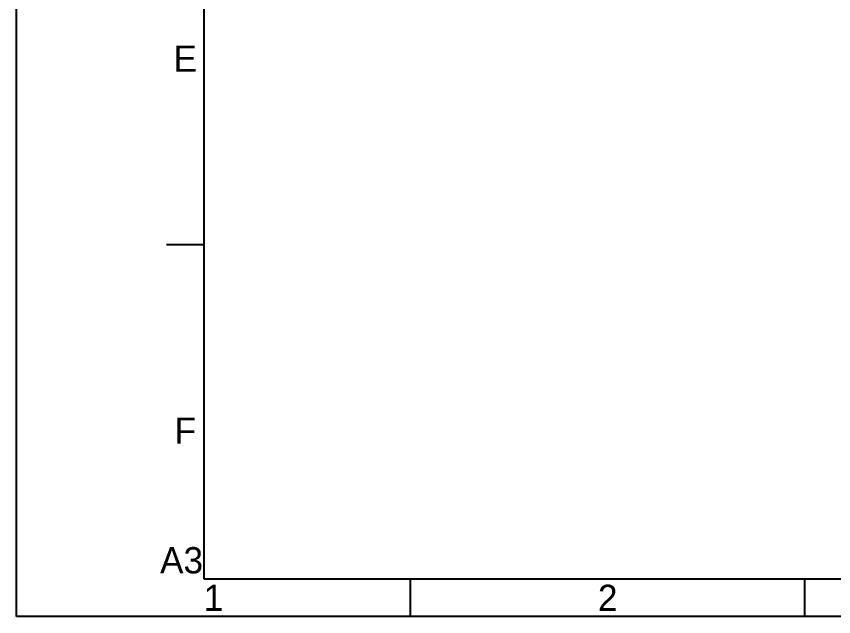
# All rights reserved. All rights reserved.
# Model space of a CAD drawing. Header units: millimetres. Extents: x 4086 to 8300, y 123 to 1549.
# Drawn here: x 6284 to 6806, y 124 to 507 of the extents above; entities that cross this region are included whole.
import ezdxf
from ezdxf.enums import TextEntityAlignment as Align

# ---------------------------------------------------------------- set-up
doc = ezdxf.new("R2010")
doc.units = ezdxf.units.MM
doc.layers.add('多重引线', color=7, linetype='Continuous')
doc.styles.add('思源黑', font='SourceHanSansCN-Normal.ttf')

# ---------------------------------------------------------------- blocks, each defined once
blk = doc.blocks.new('图纸')
at = {"color": 2}
for p, q in [((6379.66, 361.22), (6403.66, 361.22)), ((6535.66, 123.62), (6535.66, 147.62)), ((6787.66, 123.62), (6787.66, 147.62))]:
    blk.add_line(p, q, dxfattribs=at)
for points in [[(6283.66, 123.62), (6283.66, 1549.22), (8299.66, 1549.22), (8299.66, 123.62)], [(6403.66, 147.62), (6403.66, 1525.22), (8275.66, 1525.22), (8275.66, 147.62)]]:
    blk.add_lwpolyline(points, close=True, dxfattribs=at)
at = {"color": 2, "style": '思源黑'}
for s, p in [('E', (6391.66, 480.02)), ('F', (6391.66, 242.42)), ('A3', (6389.26, 159.62)), ('1', (6409.66, 135.62)), ('2', (6661.66, 135.62))]:
    blk.add_text(s, height=16.8, dxfattribs=at).set_placement(p, align=Align.MIDDLE_CENTER)
at = {"color": 7, "style": '思源黑'}
for tag, height, p in [('编号', 19.2, (8134.84, 252.67)), ('比例', 8, (7939.66, 171.62))]:
    blk.add_attdef(tag, text='', height=height, dxfattribs=at).set_placement(p, align=Align.MIDDLE)
at = {"linetype": 'Continuous', "lineweight": 0, "ltscale": 0.3, "style": '思源黑'}
for tag, p in [('当前页', (8121.35, 207.93)), ('总页数', (8160.27, 207.93))]:
    blk.add_attdef(tag, text='', height=8, dxfattribs=at).set_placement(p, align=Align.MIDDLE)

msp = doc.modelspace()

# ---------------------------------------------------------------- block references
at = {"layer": '多重引线'}
msp.add_blockref('图纸', (0, 0), dxfattribs=at)

doc.saveas('drawing.dxf')
